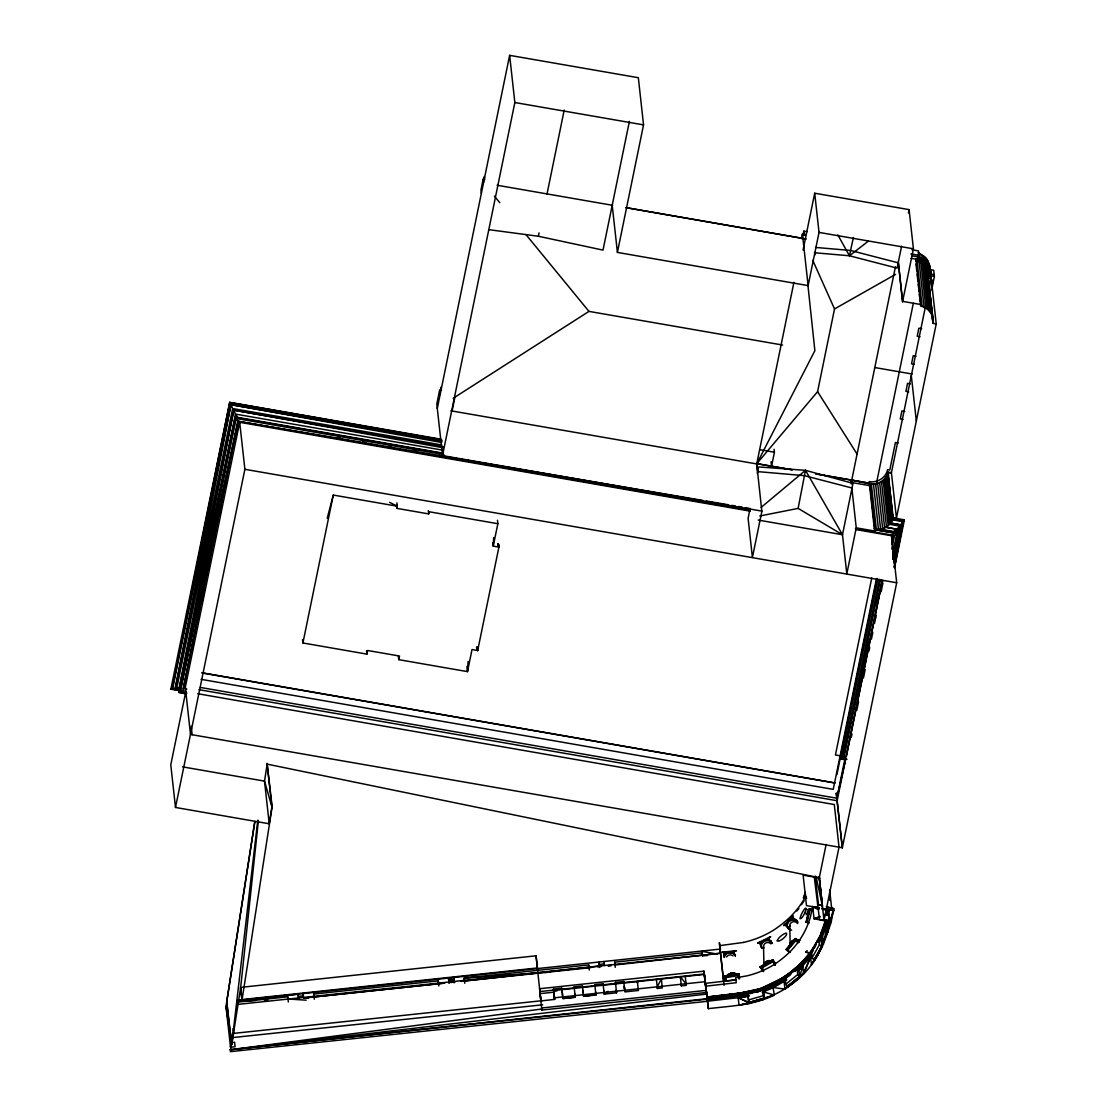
<?xml version="1.0" encoding="UTF-8"?>
<svg xmlns="http://www.w3.org/2000/svg" width="1107" height="1107" viewBox="0 0 1107 1107"><rect width="100%" height="100%" fill="white"/><g stroke="black" fill="none" stroke-linecap="round" stroke-linejoin="round"><path stroke-width="1.5" d="M762.903 970.147L761.229 967.476L772.603 961.014L774.402 964.654M796.777 920.526A5.77 5.466 -6.3 0 0 791.159 919.391L788.641 920.927A5.77 5.466 -6.3 0 0 788.973 928.648L784.725 924.995L785.071 924.137L783.645 925.618L792.515 917.094L792.972 915.558L792.142 917.039L796.777 920.526M493.653 537.573L493.238 546.138L498.911 547.121L477.684 650.501L472.025 649.518L467.486 671.631L398.769 659.661L398.395 656.257M468.109 661.446L467.486 671.631L466.919 666.525M775.343 964.64L772.783 959.88L760.329 966.951L763.207 971.489M827.593 920.858L826.514 925.77L827.33 933.243L829.06 914.299L827.469 913.566L824.48 914.714M226.008 1006.388L231.197 1042.213L230.519 1047.222L231.238 1042.6L234.615 1042.241L235.085 1046.738L230.519 1047.222L226.008 1006.388L254.845 821.463L226.727 1001.724L231.737 1044.704L240.689 987.292L258.415 820.495M231.737 1044.704L257.765 820.245M754.587 990.862L732.682 994.723L761.588 988.759L783.853 977.578M918.104 252.714L925.48 257.488L933.007 323.369L936.218 323.922L896.435 518.104L893.224 517.55L887.828 473.533L888.215 472.149L891.426 472.703L896.435 518.104M542.056 1000.686L232.47 1033.509L230.367 1051.65L707.498 1001.295M892.021 544.436L893.391 534.515L891.813 541.005M818.696 877.602L267.161 764.134L264.518 781.127L269.222 823.774L175.487 807.46L170.782 764.812L185.796 691.64M269.222 823.774L271.879 806.782L267.161 764.134M825.767 919.751C820.965 938.791 809.231 956.268 794.397 969.137L794.618 971.185C782.289 974.769 774.748 987.721 761.602 990.253L761.381 988.205L782.967 977.73L783.189 979.778L772.741 985.797L761.63 990.419L773.502 987.569L786.814 979.861L772.741 985.797L774.319 995.041C753.867 1005.294 730.62 1005.986 708.355 1008.643L703.955 971.102L707.594 1001.738M708.355 1008.643L707.055 997.047L749.909 992.107L761.671 988.385M894.041 561.498L900.683 524.843L902.703 521.605L892.491 519.833M725.943 980.954L725.223 976.941L738.231 974.783L738.798 978.837M759.762 516L798.119 508.39L805.481 470.323L852.999 483.344L842.482 534.723L846.8 573.91L856.251 527.831L851.781 487.412M894.414 567.628L903.381 521.162L904.405 519.847L892.477 517.772M441.735 442.496L230.962 404.678L172.706 688.609L175.114 688.983L230.962 404.678L441.831 441.389M442.98 447.726L233.798 410.171L176.829 687.862L179.182 688.36L233.798 410.171L443.049 446.591M440.655 439.59L229.703 402.408L172.014 689.066L170.865 689.163L229.703 402.408L440.973 439.188M229.703 402.408L230.505 404.027L172.014 689.066L180.538 690.547M175.114 688.983L232.65 408.552L230.962 404.678M179.182 688.36L235.459 414.087L233.798 410.171M185.782 693.881L178.919 692.304L235.404 417.007L443.243 453.178M178.96 692.691L235.404 417.007M443.99 454.645L236.234 418.488L180.137 691.93L186.945 693.12M702.834 500.433L237.963 421.255L180.137 691.93L182.669 690.754L237.963 421.255L236.234 418.488M185.381 683.088L186.765 676.335M191.968 651.013L193.697 642.572M198.54 618.938L199.232 615.575M202 602.07L204.435 590.252M208.586 569.994L210.316 561.553M215.159 537.933L215.851 534.556M219.67 515.987L221.054 509.234M226.243 483.911L226.935 480.535M236.289 434.968L238.019 426.527M185.312 687.267L239.679 422.279L750.242 511.143M175.487 807.46L244.882 469.299L239.61 421.587M398.769 659.661L399.516 656.036L367.676 650.501L366.929 654.126L302.917 642.973L333.276 495.064L397.288 506.203L396.846 508.376L428.686 513.911L429.129 511.752L497.846 523.708L493.238 546.138L492.864 542.748M439.521 394.756L441.098 387.104L441.402 389.968M483.759 179.472L484.354 176.58L484.686 179.597M437.293 408.428L509.635 55.35L638.338 77.711L643.541 124.883L617.415 252.41L808.124 285.606L819.028 232.401L814.697 193.213L909.082 209.624L913.413 248.812L902.509 302.003L898.317 262.179M761.92 511.116L442.509 455.6L514.852 102.522L509.635 55.35M452.071 411.001L454.949 396.984M489.488 229.758L538.362 236.248L539.054 232.885M546.983 194.182L564.21 110.077M629.399 121.341L603.011 250.113L538.362 236.248M801.468 238.655L802.423 233.992L805.716 234.559M802.907 235.722L803.848 231.128L807.072 231.681M792.1 469.797L756.773 463.667L793.913 282.368M750.131 508.376L748.097 518.311L752.414 557.499L761.851 511.434L756.718 463.944L814.877 350.656L807.64 282.617M757.257 473.575L758.613 466.946L805.481 470.323L842.482 534.723L758.212 520.069M803.059 250.057L814.697 193.213M774.097 449.262L774.416 452.223L771.551 466.241L771.067 461.799M814.821 255.011L815.458 251.898M756.773 463.667L817.589 391.657L834.526 308.936L812.759 260.366M851.421 481.642L895.425 266.856M901.596 246.197L897.099 268.143L849.443 255.772L814.392 252.742M908.404 212.959L909.082 209.624M869.562 485.627L869.881 484.077C877.339 485.24 885.337 480.742 887.828 473.533L892.851 518.934C890.36 526.143 882.348 530.64 874.89 529.478L869.881 484.077L869.562 485.627L851.795 482.527L851.601 480.77M912.002 249.781L918.464 250.902L919.156 257.073L915.959 259.163L915.641 260.699L926.185 263.66L930.572 271.976M918.589 257.156L918.962 255.302L910.881 253.946M925.48 257.488L928.261 261.363L928.953 267.534L924.414 262.013L917.966 258.581L918.81 258.775L919.156 257.073L912.348 255.897M913.344 303.221L876.232 484.396L815.651 473.879L868.87 483.109L869.189 481.6C877.187 483.15 885.987 477.781 887.565 469.645L889.779 470.032L895.425 442.496L898.247 442.994M856.251 527.831L874.572 531.028L874.89 529.478M915.959 259.08L920.664 306.099C927.251 307.345 932.758 313.17 933.187 319.923L926.185 263.66L918.699 258.858L919.156 257.073M891.426 472.703L925.369 306.985M929.493 286.893L931.208 278.521L928.261 261.363M871.749 578.006L835.439 754.974L840.13 755.79M931.444 288.18L933.201 279.545M931.637 289.951L934.405 276.432L933.713 270.26L930.226 269.665L929.23 263.535M876.44 578.823L833.239 789.374L201.1 679.338M877.104 578.421L840.573 756.455L840.85 758.959L845.54 759.776L837.127 800.735L198.928 689.647M836.906 774.554L840.711 755.998M840.85 758.959L877.726 579.238M879.332 579.335L842.731 757.728L845.859 758.267M819.291 877.726L826.126 844.461M846.98 759.305L843.852 758.765L880.494 580.179L883.621 580.718M200.353 687.433L836.85 798.23L844.918 758.904M846.246 756.33L882.071 581.701L877.201 603.495M880.494 580.179L882.127 582.088L846.288 756.718L843.852 758.765M851.283 737.317L851.975 733.941M856.846 710.224L858.575 701.755M863.446 678.038L865.19 669.569M869.009 650.944L869.701 647.553M871.444 639.085L872.828 632.305M874.53 623.449L875.222 620.072M875.609 618.758L876.301 615.367M881.172 591.664L882.902 583.195L882.127 582.088M891.661 542.97L893.391 534.515M891.744 549.003L894.511 535.539L896.947 533.491L874.807 529.644M896.338 532.592L898.981 525.95L888.769 524.178M892.892 553.251L896.947 533.491L874.807 529.727M892.782 556.143L898.981 525.95M892.643 558.814L898.081 532.342L881.034 529.381M892.685 559.201L898.081 532.342M893.875 558.011L900.683 524.843L890.485 523.016L900.683 524.843M894.165 563.2L902.703 521.605M893.999 566.909L903.381 521.162L891.481 519.058L903.381 521.162M894.581 567.711L904.405 519.847M814.226 876.689L819.512 919.502L823.995 920.429L839.023 847.173L834.304 804.526L197.71 693.715M891.426 535.041L896.698 582.752L842.33 847.741L192.134 734.73L190.501 734.287L185.229 686.548M806.685 898.178C801.772 892.823 803.336 904.294 805.176 893.474M215.228 528.247L216.681 521.508M217.401 518.145L220.293 504.681M221.026 501.305L238.406 420.494L183.43 688.499L186.82 689.094M837.861 234.919L849.443 255.772L853.386 237.479M819.374 907.865L812.69 906.605L810.352 917.163A86.263 81.766 -6.3 0 1 790.426 951.342A102.813 97.444 -6.3 0 1 774.679 964.183A86.263 81.766 -6.3 0 1 746.312 975.987L735.574 977.785L736.266 982.712L705.768 986.171L707.096 997.186M826.292 910.674L826.555 909.484L831.177 910.355M826.486 914.617L827.206 911.365L828.922 910.037L825.67 909.345M825.988 919.917L824.936 924.94L826.514 925.77C823.636 965.65 786.786 996.134 749.038 1002.513L738.217 997.698L707.525 1001.185L748.567 994.155L737.995 996.065L737.705 993.56L761.851 988.247L773.378 983.611L763.443 988.081M825.587 923.238L826.32 919.986M827.524 914.119L828.244 910.715L822.017 909.068M819.844 938.93L826.334 920.125M827.828 914.963L828.922 910.037L827.718 914.576M828.34 915.074L829.392 909.76L826.057 909.124M827.33 933.243L829.876 921.771L829.06 914.299L824.549 915.641M822.805 942.348L827.012 934.017L833.599 908.584L826.265 906.633M813.022 950.415L809.3 955.978L810.628 957.292L811.459 964.764L823.373 944.313L831.163 922.352L833.599 908.584L831.661 908.224L831.869 910.106L833.792 910.521L827.316 930.669M868.594 642.06L842.731 757.728L845.07 756.801M836.85 798.23L845.54 759.776L845.264 757.271M827.51 913.856L828.244 910.715M809.217 922.934L806.034 922.256L809.438 908.612L812.621 909.29M809.549 908.778L806.353 922.228L809.549 908.778L812.663 909.442M813.147 909.982L809.771 909.262L806.574 922.103L809.438 908.612M739.227 977.384L738.715 973.773M327.229 518.228L333.276 495.064M892.851 518.934L888.215 472.149M805.287 892.394L803.876 896.905L805.412 893.515M823.816 928.136L825.227 923.653M822.778 930.337L825.269 922.892L821.352 933.851L821.768 933.187M738.936 977.744L738.507 974.257L724.808 976.526L725.362 979.764M818.059 941.78L825.158 923.875L823.456 928.524M823.553 929.562L825.241 925.009M826.708 920.374L824.936 924.94L824.673 922.74L820.785 933.644L821.007 935.692L822.556 936.84L823.373 944.313L821.214 939.677L818.696 938.432L819.401 944.797L822.349 946.264L814.821 959.88L822.376 946.623L821.214 939.691L826.514 925.77L818.018 941.628M772.506 960.544L772.838 959.686L775.329 963.671M889.931 473.256L890.236 472.564M817.879 940.992L819.969 936.716M822.556 936.84L819.664 940.867M818.696 938.432L811.223 951.743L811.929 958.109L814.821 959.88M811.929 958.109L819.401 944.797M811.459 964.764L821.92 946.042L821.117 939.635M762.986 988.177L772.769 984.109L791.713 971.891M797.192 969.414L809.549 956.005L813.105 950.346M825.352 936.647L827.012 934.017M882.39 482.444L884.673 478.805L889.682 524.206L885.96 477.186L883.414 481.019M813.022 949.1C812.303 954.677 772.119 989.603 800.652 964.197M814.738 946.402L816.468 943.704L809.549 954.123L815.209 945.655M815.541 944.036L821.007 935.692M801.482 904.696L804.083 900.794M811.376 951.743L815.167 946.07M813.673 948.796L815.582 945.945M794.646 971.337L801.634 964.93L812.981 950.263M797.192 969.317L801.869 965.138L812.358 951.965M812.123 955.133L798.853 970.202L799.904 977.287L787.866 986.918L783.216 979.944L790.91 974.202L790.689 972.154L801.828 963.118L809.895 953.556L803.654 961.028M885.642 479.22L887.357 476.84M796.86 911.006L798.88 908.584M785.098 976.665L802.146 962.744M789.9 952.394L786.108 949.474L795.449 938.556L799.254 941.476M799.199 941.614L795.463 938.75L786.316 949.446L790.149 952.421M789.595 951.716L786.731 949.571L795.449 938.556M799.199 940.424A7.112 6.739 -6.3 0 0 797.427 939.926L795.573 939.885L787.423 950.387L795.684 940.742L795.587 939.912L793.774 940.313M807.114 950.567L805.702 952.2L810.864 953.445M809.231 954.94L810.822 953.085L805.854 952.02M818.059 954.871L817.948 953.916L814.337 959.34L821.92 946.042L814.78 959.52L810.628 957.292L801.634 964.93L802.838 966.383L799.545 976.568L784.96 989.104L773.502 987.569L762.225 992.412M809.3 955.978L811.569 953.528M771.399 941.42C764.204 937.02 774.125 935.927 769.365 937.269L759.111 942.375L761.796 947.73A5.77 5.466 -6.3 0 1 761.298 946.388M784.725 924.995L792.543 916.859M794.397 970.064L801.44 963.394M801.869 965.138L794.701 971.296L801.593 964.778L801.371 962.73M806.034 922.256L806.837 921.508M794.618 971.185L801.593 964.778L794.397 969.137L801.828 963.118M798.119 970.714L802.838 966.383L803.654 973.856L810.628 957.292L803.557 972.901L784.96 989.104L784.13 981.632M794.48 970.133L798.133 966.909M738.244 974.132L738.839 973.62L739.587 978.837M761.132 507.407L805.481 470.323M790.689 972.154L783.299 978.228L763.097 987.914M800.499 964.197L783.299 978.228L785.901 976.346M798.853 970.202L797.012 968.168L785.043 977.882L785.735 984.248L787.561 986.572M785.735 984.248L797.718 974.534L797.012 968.168M787.866 986.918L799.863 976.928L797.718 974.534M849.443 255.772L868.414 241.091M851.726 480.134L851.408 484.036M787.824 986.558L799.904 977.287L787.52 986.212L799.545 976.568L799.904 977.287M608.089 991.263L604.228 994.128L603.094 983.763L594.805 984.649L594.957 986.129M785.458 977.038L788.087 975.142M783.382 980.055L785.942 978.27L772.894 986.06L761.727 990.696L772.866 985.922L785.956 978.187M787.506 986.226L792.695 982.476L792.806 983.445M789.692 975.281L783.216 979.944L786.136 978.616M930.835 274.079C930.793 266.718 925.466 259.315 918.616 257.018M934.405 276.432L931.029 275.851L930.918 276.681M893.543 531.637L897.03 529.243L885.13 527.112M802.132 962.606L795.504 968.805M785.43 976.734L789.402 974.063M453.192 398.271L588.966 311.385L782.607 345.038M761.602 990.253L772.492 983.583L772.714 985.631M774.748 983.182L784.143 977.993M762.626 970.908L760.135 966.909L772.838 959.686M772.769 960.17L760.329 966.951M760.744 967.214L772.7 960.406L760.744 967.214L763.553 971.545M772.644 961.831L761.422 968.224L761.229 967.476M834.526 308.936L895.563 274.37M772.935 983.832L784.102 977.619M774.277 983.265L778.788 980.747M780.117 980.235L782.801 978.74M759.167 942.901L769.42 937.795M827.206 911.365L828.257 910.853L827.206 911.365L827.427 913.413M749.771 991.54L749.993 993.588L761.381 988.205M810.974 909.47L812.676 908.736M763.443 988.122L773.419 983.985M763.373 991.83L764.273 999.095L762.598 989.34L764.273 999.095L749.204 1003.316L749.024 1002.513L774.319 995.041L763.401 991.927L762.598 989.34L747.557 993.671L749.052 1002.61L764.093 998.293L763.401 991.927M763.277 987.887L772.769 984.109M820.01 916.458L814.032 918.768L812.69 906.605L819.388 908.017M786.108 949.474L787.049 949.128M735.463 955.424C729.997 948.505 740.403 951.536 734.951 950.83L723.494 952.103L723.992 956.683M755.901 992.301L760.26 990.986L755.901 992.232M820.038 916.983L814.032 918.768L829.876 921.771M749.909 992.107L754.282 990.848M757.202 990.018L761.588 988.759M757.562 990.004L761.99 988.357L749.951 991.886L722.442 995.663L744.776 992.771M749.993 993.588L759.942 990.723M754.988 992.329L759.969 990.89M748.263 1000.022L763.304 995.705M751.141 1002.167L751.238 1003.122L749.065 1002.873L764.093 998.293M739.033 1005.17L751.238 1003.122L749.038 1002.513L764.231 998.735L739.033 1005.17L737.954 995.774L707.304 999.247L737.954 995.774L748.858 995.677M743.53 942.431L719.716 945.641M748.484 993.837L737.871 995.608L707.055 997.047L750.089 991.761M737.788 994.141L745.523 992.91M725.085 980.622L724.296 976.028L738.839 973.62M725.043 979.515L724.462 976.139L738.646 974.049M738.383 974.575L724.808 976.526M725.389 977.716L738.244 975.599M748.318 996.162L738.217 997.698L749.065 1002.873L747.557 993.671M737.788 993.92L745.357 992.785M737.705 993.56L712.216 996.867M541.6 1009.031L230.159 1049.768L737.982 995.926L707.331 999.552L737.94 995.608L725.182 994.985L737.94 995.608M295.168 999.137L298.558 998.708L298.087 994.211L236.926 1000.645L720.685 949.031M718.72 996.189L713.96 996.798L719.093 996.328M722.47 995.691L745.177 992.771M737.774 993.699L745.495 992.716M706.57 994.072L230.159 1049.768L707.913 998.625M707.096 997.269L737.802 993.823L732.723 994.709M724.158 995.691L729.319 995.165L722.484 995.76L729.264 995.055M611.355 965.415L607.951 965.788L611.41 965.539M614.772 965.027L720.491 953.224L719.37 942.611L724.075 985.368M599.441 966.065L460.899 981.369L590.958 967.615M724.213 952.615L735.006 951.342M723.549 952.615L732.225 952.394A5.77 5.466 -6.3 0 1 735.256 955.396M242.198 987.223L536.065 955.798L537.407 967.961L241.824 999.579L240.482 987.416M540.119 993.643L553.818 992.176L553.486 989.063L561.789 988.177L562.923 998.542L575.28 997.227L574.948 994.114M574.298 988.343L574.146 986.863L582.448 985.963L583.569 996.342L595.94 995.013L595.608 991.914M615.617 983.915L615.45 982.407L623.753 981.522L624.888 991.914L638.352 990.474L638.172 988.855M553.583 990.101L539.884 991.568L540.922 1000.894L554.621 999.427L553.721 991.194L557.042 990.848M562.148 989.188L575.848 987.721M580.981 987.167L594.68 985.7M603.246 984.787L615.229 983.514M623.795 982.587L704.273 973.98L706.252 992.481L541.863 1010.054L541.641 1007.993L706.017 990.405M595.884 994.556L583.569 996.342M615.45 982.407L616.585 992.799L604.228 994.128L603.896 991.014M657.392 988.44L662.304 987.914L662.138 986.295L661.336 979.031L657.226 986.821L657.392 988.44L656.423 979.557M686.091 983.722L680.376 976.997L681.345 985.88L686.257 985.355L685.288 976.471M237.036 1002.209L287.778 996.826L288.014 998.984L306.196 1000.188M314.305 999.234L313.751 994.072L438.261 980.871L438.815 986.033M588.966 967.075L588.73 964.93L464.22 978.118L464.774 983.279M615.257 967.324L614.703 962.177L702.225 952.892L702.059 951.383L717.253 954.04M453.828 979.875L448.792 980.415L448.556 978.256L453.828 979.875L453.593 977.716L454.147 982.878M237.313 1004.45L720.491 953.224L723.646 981.743M295.182 999.054L298.558 998.708L290.006 999.067M308.881 997.518L305.297 997.988L308.728 997.684M313.848 996.992L444.737 983.113M450.646 982.49L455.046 982.02M597.655 966.909L601.101 966.536M723.646 981.189L736.03 979.889L705.463 983.362L705.892 987.541L705.436 983.362M231.82 1037.66L542.707 1004.796M443.893 983.182L303.595 998.071M539.552 972.873L464.22 978.118L464.47 980.276M544.686 972.513L549.819 972.167M702.53 955.881L702.059 951.383L702.544 955.894L707.47 955.535M236.995 1001.337L255.8 1000.534M264.352 1000.161L267.783 1000.022M760.135 966.909L761.062 966.881L763.595 970.95M815.485 247.428L850.536 250.459L898.192 262.816M706.238 501.014L728.364 504.778M731.782 505.359L735.186 505.941M738.59 506.522L741.994 507.103M745.398 507.684L748.802 508.265M514.852 102.522L643.541 124.883M819.028 232.401L913.413 248.812M497.098 185.243L612.641 205.321M626.23 207.687L806.283 239.015M911.116 258.318L915.959 259.163L926.185 263.66L929.922 269.707M934.211 274.674L930.71 274.107L928.759 265.763L930.918 275.934L930.71 272.543M927.998 277.968L931.208 278.521L936.218 323.922M920.969 304.563L902.648 301.367L898.358 262.622M921.674 328.696L918.838 328.198L917.191 336.237L920.028 336.722M916.029 356.26L913.192 355.776L911.545 363.802L914.382 364.3M874.807 367.538L912.099 374.014M910.383 383.838L907.546 383.34L905.9 391.366L908.736 391.864M904.723 411.403L901.887 410.918L900.254 418.944L903.077 419.442M759.637 449.65L774.416 452.223M792.169 469.783L756.787 463.625L757.658 471.61L804.402 475.65L852.044 488.021M450.895 410.794L756.718 463.944M202 672.945L835.135 782.995L202.069 672.793M625.829 207.618L802.921 238.434M241.132 405.134L244.536 405.729M247.94 406.324L251.344 406.919M259.854 408.4L263.258 408.995M266.662 409.59L270.066 410.171M273.471 410.766L276.875 411.361M285.385 412.842L288.775 413.437M292.179 414.032L295.583 414.613M298.987 415.208L302.391 415.803M310.901 417.284L314.305 417.879M317.709 418.474L321.113 419.069M324.517 419.65L333.027 421.13M336.431 421.725L339.835 422.32M343.239 422.916L346.643 423.511M355.153 424.991L358.557 425.586M361.961 426.167L365.365 426.762M368.769 427.357L372.173 427.952M380.683 429.433L384.087 430.028M387.492 430.623L390.896 431.204M394.3 431.799L397.704 432.394M406.214 433.875L409.618 434.47M413.022 435.065L416.426 435.646M419.83 436.241L423.234 436.836M431.744 438.317L435.148 438.912M438.552 439.507L441.956 440.102M230.505 404.027L441.735 440.794M232.65 408.552L441.735 444.959M442.952 450.203L235.459 414.087L237.825 417.505M885.13 527.167L897.03 529.243M235.445 417.381L443.284 453.566M874.267 528.579L898.123 532.73M337.082 437.68L340.486 438.261M362.598 442.122L366.002 442.703M388.114 446.564L391.518 447.145M413.644 451.006L417.048 451.587M439.161 455.447L442.565 456.029M464.677 459.889L468.081 460.47M483.385 463.141L486.789 463.736M490.193 464.331L493.597 464.912M508.916 467.583L512.306 468.178M515.71 468.773L519.114 469.354M534.432 472.025L537.836 472.62M559.948 476.467L563.352 477.062M585.465 480.908L588.869 481.503M604.173 484.16L607.577 484.755M610.981 485.35L614.385 485.945M629.703 488.602L633.093 489.197M636.497 489.792L639.901 490.387M655.219 493.044L658.623 493.639M662.028 494.234L665.418 494.829M680.736 497.486L684.14 498.081M687.544 498.676L690.948 499.271M706.252 501.941L709.656 502.523M713.06 503.118L716.464 503.713M731.769 506.383L735.173 506.964M738.577 507.56L741.981 508.155M871.278 530.654L874.682 531.249M237.963 421.255L749.937 510.369M855.393 528.731L894.511 535.539M855.766 529.52L891.509 535.733M244.882 469.299L896.698 582.752M176.829 687.862L180.22 688.457M172.706 688.609L180.206 689.869M182.669 690.754L186.073 691.349M170.865 689.163L179.389 690.643M178.919 692.304L184.039 693.203M182.503 766.847L264.518 781.127L271.879 806.782M820.038 878.128L803.115 875.139L806.491 905.623L818.336 907.726M821.726 908.321L831.869 910.106L829.613 889.696M815.292 876.038L818.516 904.82L822.376 905.54L822.39 906.398M818.516 904.82L822.376 905.54L819.166 876.758L823.995 920.429M817.533 904.64L821.864 905.457M827.04 907.283L831.661 908.169M818.599 909.387L812.69 906.605L819.18 907.975M826.085 909.428L829.392 909.76M809.646 909.055L812.718 909.719M809.909 909.594L813.202 910.3M813.258 910.494L810.047 909.802L807.114 922.117M818.585 909.331L812.69 906.605L818.917 908.252M812.69 906.605L819.138 908.722M828.064 919.53L830.956 920.471L831.163 922.352M773.53 961.582L769.96 960.751A7.112 6.739 -6.3 0 0 763.83 964.239M724.296 976.028L725.555 979.958M918.699 258.858L920.263 259.453L919.571 253.282M785.195 924.719L792.487 916.347L792.529 917.08M389.567 502.329L397.288 506.203L396.915 502.799M805.951 908.944L805.799 908.114A6.033 1.107 -62.6 0 0 800.748 915.918L799.96 918.727L801.15 918.409A5.493 1.01 -62.7 0 0 804.305 913.856A5.493 1.01 -62.7 0 0 805.951 908.944L807.764 909.885M920.069 257.682L922.228 258.83L924.414 262.013L923.722 255.842M933.201 321.957L927.334 270.578L924.137 265.389L919.073 261.792L924.082 307.192M786.731 949.571L795.504 939.179L798.202 941.351M798.119 508.39L842.482 534.723M451.545 982.393L448.792 980.415L448.556 978.256L449.027 982.753M795.504 939.054L799.171 941.877M798.189 941.67L795.532 939.303M795.587 939.912L798.147 941.863M795.684 940.742L798.355 942.79M787.464 926.684L789.748 928.648M494.386 196.133L499.81 202.747M525.908 234.546L588.966 311.385M918.506 257.087L920.263 259.453M817.589 391.657L856.984 453.953M772.783 959.88L775.537 964.28M772.478 960.267L775.246 964.903M772.603 961.014L775.108 965.027M928.759 265.805L925.978 261.93L927.708 265.5L927.016 259.342M828.479 916.388L830.956 920.471M915.959 259.163L917.094 261.044L922.103 306.445M931.527 309.918L933.007 323.369L927.887 272.53L931.208 278.521L926.185 263.66L922.615 263.992L927.624 309.393M497.721 544.104L498.911 547.121L498.579 544.118M476.508 647.484L477.684 650.501L477.352 647.498M749.038 1002.513L749.204 1003.316M476.826 647.277L477.684 650.501L477.255 647.415M498.081 543.966L498.911 547.121L498.275 543.869M477.062 647.249L477.684 650.501L477.145 647.332M477.006 647.567L477.684 650.501M816.302 877.505L822.293 905.526M498.192 543.786L498.911 547.121M738.507 974.257L739.061 977.495M738.231 974.783L738.77 977.868M725.749 980.013L725.251 976.429M724.601 976.388L725.168 979.709M930.378 270.246L930.904 274.315M927.887 272.53L928.178 274.522M267.078 763.401L272.142 806.823L242.101 999.469L240.689 987.292M819.125 876.758L822.376 905.54M624.251 986.102L624.569 989.008L624.417 987.61M582.932 990.461L583.251 993.228M833.585 908.639L833.792 910.521M809.051 953.777L809.272 955.825M604.464 965.525L604.062 961.775L604.297 963.92L599.274 964.46L599.025 962.301L599.579 967.463M562.162 991.651L562.605 995.636M929.88 265.805L931.029 275.851M928.192 279.642L928.745 284.693M929.299 289.73L929.852 294.78M930.42 299.817L930.973 304.868M925.438 266.981L930.447 312.382M929.147 310.79L924.137 265.389L926.185 263.66L931.527 314.125L927.334 270.578M921.73 254.43L922.435 260.602M920.913 262.774L925.936 308.175M918.257 254.195L918.81 258.775M916.015 264.061L916.762 270.786M917.136 274.149L917.869 280.874M918.243 284.25L918.99 290.975M919.364 294.337L920.097 301.062M911.31 375.619L916.319 421.02M887.025 475.415L892.034 520.816L885.96 477.186L890.969 522.587M883.165 480.258L888.188 525.659L884.673 478.805M881.476 481.517L886.499 526.918M879.636 482.555L884.645 527.956M877.671 483.358L882.68 528.759M875.609 483.911L880.619 529.312M873.492 484.216L878.515 529.616M871.361 484.243L876.37 529.644M874.572 531.028L869.369 483.856L851.172 480.037L851.518 483.219M803.848 231.128L804.319 235.417M802.423 233.992L808.124 285.606M829.655 896.628L830.029 900.06M796.473 979.404L796.583 980.359M792.045 972.278L783.507 977.785M762.931 998.777L763.027 999.746M720.09 949.363L720.436 952.615L719.841 946.886M704.273 973.98L703.955 971.157L539.579 988.731L540.922 1000.894M706.377 991.692L707.152 998.625M612.199 205.252L617.415 252.41M638.352 990.474L637.369 981.591L637.549 983.21M614.703 962.177L614.938 964.322M616.267 989.907L616.585 992.799M594.805 984.649L595.94 995.013M574.146 986.863L574.962 994.307M575.28 997.227L562.923 998.542M483.621 182.351L483.233 178.836L480.964 189.906L481.351 193.421M553.721 991.194L554.621 999.427L553.486 989.063M497.472 520.304L497.846 523.708M440.171 394.424L439.673 389.968L436.808 403.986L442.509 455.6M428.312 510.59L428.686 513.911M396.472 505.055L396.846 508.376L396.583 505.138M366.555 650.722L366.929 654.126M302.543 639.569L302.917 642.973M313.751 994.072L313.987 996.231M298.087 994.211L298.323 996.369L303.36 995.83L303.11 993.671L303.595 998.168M233.107 1028.569L233.674 1033.689M226.727 1001.766L231.238 1042.6M191.193 726.22L192.134 734.73M582.448 985.963L582.6 987.444M448.556 978.256L449.096 983.237M680.376 976.997L680.542 978.616M681.179 984.248L681.345 985.88M623.753 981.522L623.905 983.03M603.094 983.763L603.26 985.244M561.789 988.177L562.01 990.308M536.065 955.811L541.863 1010.054M287.778 996.826L288.332 1001.987M588.73 964.93L589.284 970.078M438.261 980.871L438.566 983.874M720.076 949.128L720.2 950.373M829.627 893.695L830.236 900.365M789.775 925.424L790.107 942.555M763.553 946.997L763.913 964.64M791.574 915.627A112.361 106.521 -6.2 0 1 774.43 929.603A93.929 89.017 -6.3 0 1 743.503 942.431M804.747 898.206A93.929 89.017 -6.3 0 1 791.56 915.614M791.643 930.212A5.77 5.466 -6.3 0 1 788.668 921.204L791.187 919.654A5.77 5.466 -6.3 0 1 797.773 921.882M790.287 930.254A5.77 5.466 -6.3 0 1 788.724 921.73L791.242 920.18A5.77 5.466 -6.3 0 1 797.829 922.408M791.616 941.227A6.919 6.559 -6.3 0 1 794.812 939.663M796.611 939.525A6.919 6.559 -6.3 0 1 800.001 940.549M789.706 944.562A6.919 6.559 -6.3 0 1 790.481 943.012M791.657 941.697A6.919 6.559 -6.3 0 1 793.152 940.715M794.854 940.134A6.919 6.559 -6.3 0 1 798.438 940.286M789.803 943.884A7.112 6.739 -6.3 0 1 790.772 942.375M789.388 946.748A7.112 6.739 -6.3 0 1 792.266 942.334M797.552 941.102A7.112 6.739 -6.3 0 1 799.337 941.587M789.886 926.448A4.179 3.958 -6.3 0 1 797.621 923.57M792.058 941.946A6.061 5.743 -6.3 0 1 793.345 941.047M807.57 911.282A5.493 1.024 -62.6 0 1 807.211 912.334M806.712 913.538A5.493 1.024 -62.6 0 1 806.104 914.811M804.831 913.178A4.968 0.886 -62.7 0 1 805.453 912.14M808.248 912.237A6.919 6.559 -6.3 0 1 809.148 910.743M810.421 909.511A6.919 6.559 -6.3 0 1 811.971 908.639M808.304 912.708A6.919 6.559 -6.3 0 1 809.203 911.213M806.117 897.127A5.77 5.466 -6.3 0 1 805.439 894.373M807.723 916.61A7.112 6.739 -6.3 0 1 808.58 913.206M724.213 956.891A5.77 5.466 -6.4 0 1 729.305 952.255L732.253 952.67A5.77 5.466 -6.4 0 1 735.283 955.659M727.576 974.838A6.919 6.559 -6.3 0 1 729.001 973.773M730.662 973.095A6.919 6.559 -6.3 0 1 737.359 974.672M730.717 973.551A6.919 6.559 -6.3 0 1 734.287 973.496M724.269 957.417A5.77 5.466 -6.3 0 1 729.361 952.781L732.308 953.196A5.77 5.466 -6.3 0 1 735.339 956.199M724.186 956.614A5.77 5.466 -6.3 0 1 729.278 951.978M728.185 975.904A7.112 6.739 -6.3 0 1 735.2 974.755M726.787 976.042A7.112 6.739 -6.3 0 1 728.06 974.741M729.638 973.8A7.112 6.739 -6.3 0 1 735.076 973.579M726.538 956.988A4.179 3.958 -6.3 0 1 733.069 955.881M761.824 948.007A5.77 5.466 -6.4 0 1 764.328 940.618L767.248 939.981A5.77 5.466 -6.4 0 1 772.077 942.901M772.146 943.427A5.77 5.466 -6.3 0 0 767.303 940.521L764.384 941.144A5.77 5.466 -6.3 0 0 761.893 948.533M763.622 964.432A6.919 6.559 -6.3 0 1 769.171 960.461M763.678 964.903A6.919 6.559 -6.3 0 1 772.769 961.388M761.436 943.565A5.77 5.466 -6.3 0 1 764.3 940.341L767.22 939.718A5.77 5.466 -6.3 0 1 771.192 941.462M763.29 970.535A7.112 6.739 -6.3 0 1 763.041 968.791M763.968 965.401A7.112 6.739 -6.3 0 1 770.098 961.914M773.655 962.758A7.112 6.739 -6.3 0 1 775.135 963.796M763.844 947.993A4.179 3.958 -6.3 0 1 770.984 943.911M777.944 940.549L778.691 941.088A5.493 1.494 -39.7 0 0 782.621 938.985A5.493 1.481 -39.7 0 0 786.551 934.073L786.537 933.229A6.033 1.633 -39.7 0 0 778.415 938.556L777.045 940.908L777.944 940.549M757.797 943.122L759.651 942.195L757.797 943.122M722.041 952.338L724.172 952.214L722.041 952.338M748.886 995.913L738.217 997.698L748.899 996.037M704.329 974.423L553.652 990.544L554.469 997.808L705.131 981.688L704.329 974.423M842.33 847.741L836.269 793.221L842.33 847.741"/></g></svg>
